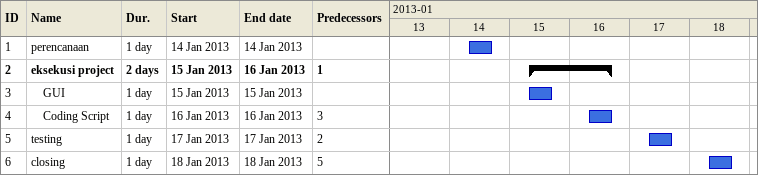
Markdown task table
| ID | Level | Task | Duration | Start | Finish | Predecessors |
|---|---|---|---|---|---|---|
| 1 | 1 | perencanaan | 1d | 2013-01-14 | 2013-01-14 |  |
| 2 | 1 | **eksekusi project** | 2d | 2013-01-15 | 2013-01-16 | 1 |
| 3 | 2 | GUI | 1d | 2013-01-15 | 2013-01-15 |  |
| 4 | 2 | Coding Script | 1d | 2013-01-16 | 2013-01-16 | 3 |
| 5 | 1 | testing | 1d | 2013-01-17 | 2013-01-17 | 2 |
| 6 | 1 | closing | 1d | 2013-01-18 | 2013-01-18 | 5 |
